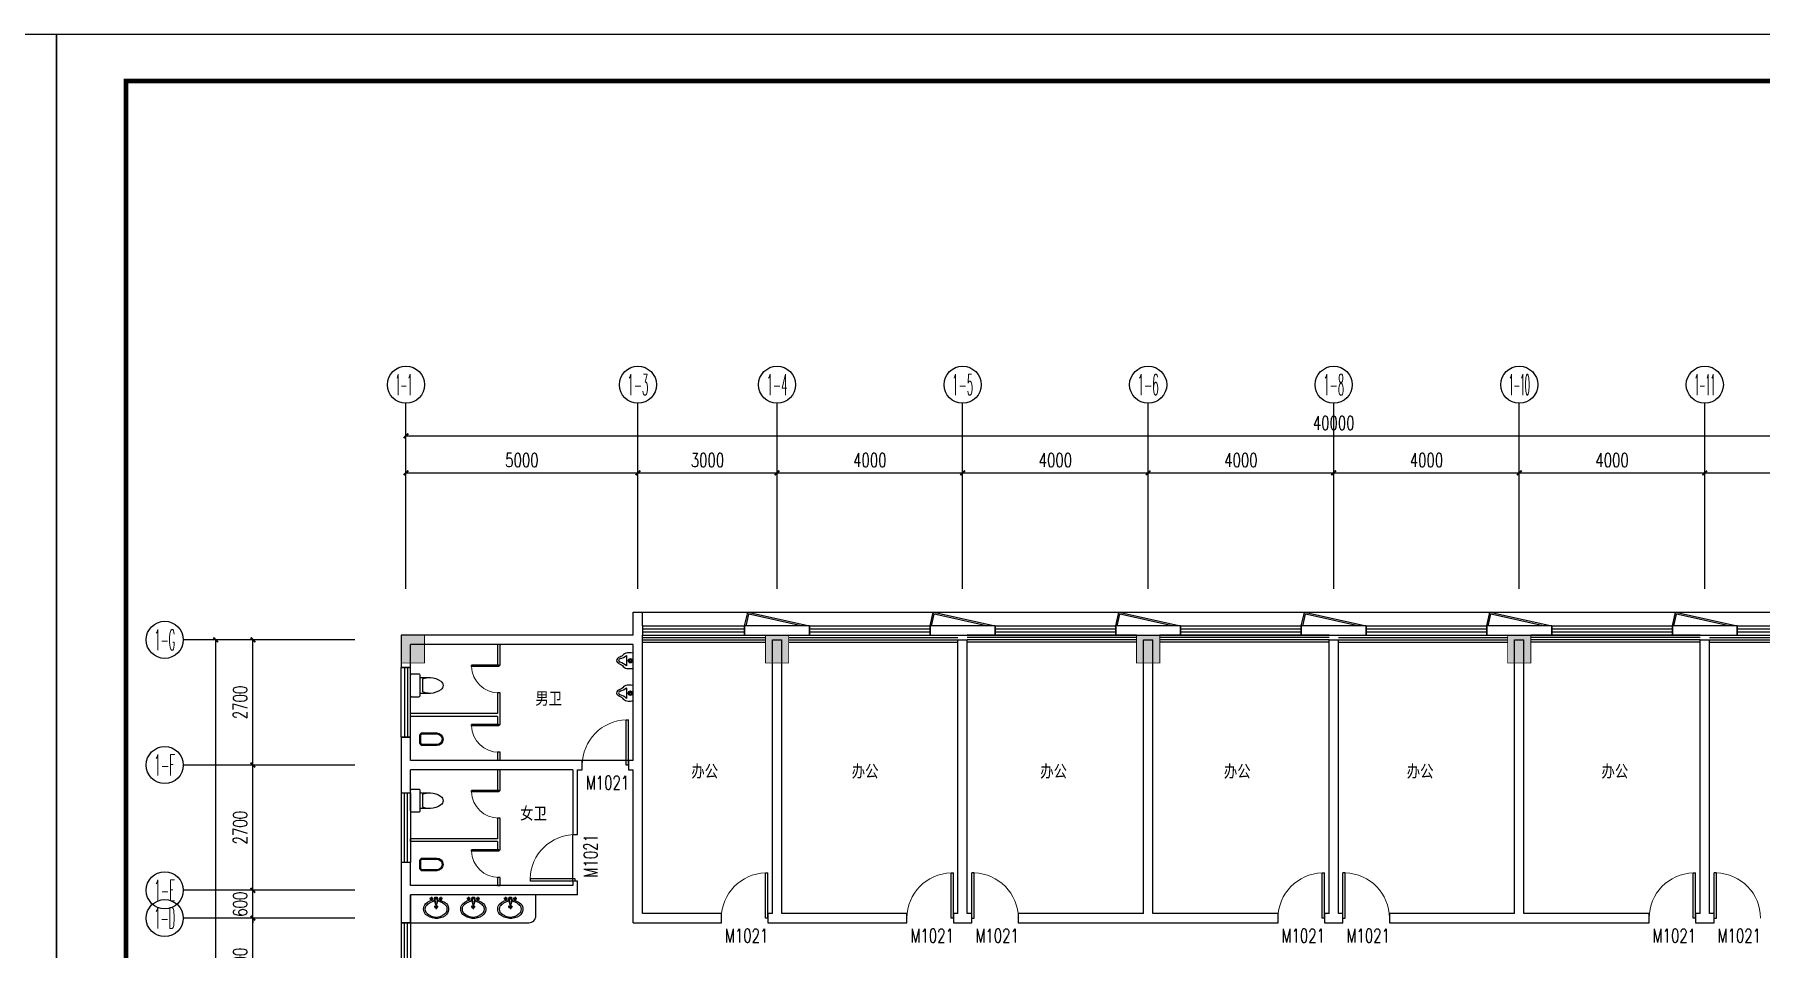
# Model space of a CAD drawing. Extents: x -6243262 to 3079315, y -2914302 to 172723.
# Drawn here: x -5669689 to -5632481, y -723735 to -704029 of the extents above; entities that cross this region are included whole.
import ezdxf
from ezdxf.enums import TextEntityAlignment as Align

# ---------------------------------------------------------------- set-up
doc = ezdxf.new("R2010")
doc.units = 0
doc.header["$LTSCALE"] = 1000
for name, color, linetype in [('0-柱网', 2, 'Continuous'), ('0-铝板', 32, 'Continuous'), ('A-FLOR-OTHER1-ON', 253, 'Continuous'), ('AXIS', 3, 'Continuous'), ('AXIS_TEXT', 7, 'Continuous'), ('PUB_TEXT', 7, 'Continuous'), ('PUB_TITLE', 4, 'Continuous'), ('STAIR', 2, 'Continuous'), ('WALL', 9, 'Continuous'), ('WALL-PARAPET', 6, 'Continuous'), ('WINDOW', 4, 'Continuous'), ('WINDOW_TEXT', 7, 'Continuous'), ('洁具', 253, 'Continuous')]:
    doc.layers.add(name, color=color, linetype=linetype)
doc.styles.add('-宋体', font='', dxfattribs={"width": 0.8})
doc.styles.add('_TCH_AXIS', font='COMPLEX', dxfattribs={"bigfont": 'GBCBIG'})
doc.styles.add('_TCH_DIM_T3', font='SIMPLEX', dxfattribs={"width": 0.705882, "bigfont": 'GBCBIG'})
doc.styles.add('_TCH_WINDOW', font='SIMPLEX', dxfattribs={"height": 3.5, "bigfont": 'GBCBIG'})
doc.styles.add('COMPLEX', font='COMPLEX')
doc.styles.get('-宋体').set_extended_font_data('SimSun')
doc.dimstyles.new('_TCH_ARCH&&100', dxfattribs={"dimtxt": 297.5, "dimasz": 100, "dimexe": 250, "dimexo": 300, "dimgap": 126.25, "dimtad": 1, "dimdec": 0, "dimzin": 0, "dimdsep": 46, "dimtxsty": '_TCH_DIM_T3', "dimblk": 'ARCHTICK', "dimcen": 0.09, "dimclrt": 7, "dimazin": 2, "dimtfac": 1, "dimtdec": 0, "dimtix": 1, "dimtmove": 2, "dimatfit": 3, "dimfxl": 0, "dimtolj": 1, "dimtzin": 0, "dimarcsym": 0})

# ---------------------------------------------------------------- blocks, each defined once
blk = doc.blocks.new('1#柱网')
at = {"layer": '0-柱网'}
for points in [[(494005, 93967), (494005, 93367), (494505, 93367), (494505, 93967)], [(501855, 93967), (501855, 93367), (502355, 93367), (502355, 93967)], [(509855, 93967), (509855, 93367), (510355, 93367), (510355, 93967)], [(517855, 93967), (517855, 93367), (518355, 93367), (518355, 93967)]]:
    blk.add_hatch(color=0, dxfattribs=at).paths.add_polyline_path(points)
at = {"layer": '0-柱网', "color": 0, "const_width": 20}
for points in [[(494005, 93967), (494005, 93367), (494505, 93367), (494505, 93967), (494005, 93967)], [(501855, 93967), (501855, 93367), (502355, 93367), (502355, 93967), (501855, 93967)], [(509855, 93967), (509855, 93367), (510355, 93367), (510355, 93967), (509855, 93967)], [(517855, 93967), (517855, 93367), (518355, 93367), (518355, 93967), (517855, 93967)]]:
    blk.add_lwpolyline(points, dxfattribs=at)
blk = doc.blocks.new('A$C22252488')
at = {"layer": '0-铝板', "color": 0}
blk.add_lwpolyline([(1218, 0), (60, 261), (69, 300), (1400, 0)], dxfattribs=at)
at = {"layer": 'WINDOW', "color": 0}
for points in [[(0, 0), (60, 261)], [(31, 0), (90, 254)]]:
    blk.add_lwpolyline(points, dxfattribs=at)
blk = doc.blocks.new('01')
at = {"layer": 'A-FLOR-OTHER1-ON', "color": 0}
for points in [[(-34500, 150), (-31850, 150)], [(-34500, 0), (-31850, 0)], [(-31350, 150), (-27700, 150)], [(-31350, 0), (-27700, 0)], [(-23850, 150), (-27500, 150)], [(-23850, 0), (-27500, 0)], [(-19700, 150), (-23350, 150)], [(-19700, 0), (-23350, 0)], [(-19500, 150), (-15850, 150)], [(-19500, 0), (-15850, 0)], [(-11700, 150), (-15350, 150)], [(-11700, 0), (-15350, 0)], [(-11500, 150), (-7850, 150)], [(-11500, 0), (-7850, 0)], [(-3700, 150), (-7350, 150)], [(-3700, 0), (-7350, 0)], [(-3500, 150), (0, 150)], [(-3500, 0), (0, 0)]]:
    blk.add_lwpolyline(points, dxfattribs=at)
at = {"layer": 'STAIR', "color": 0}
for points in [[(-34500, 100), (-31850, 100)], [(-34500, 50), (-31850, 50)], [(-31350, 100), (-27700, 100)], [(-31350, 50), (-27700, 50)], [(-23850, 100), (-27500, 100)], [(-23850, 50), (-27500, 50)], [(-19700, 100), (-23350, 100)], [(-19700, 50), (-23350, 50)], [(-19500, 100), (-15850, 100)], [(-19500, 50), (-15850, 50)], [(-11700, 100), (-15350, 100)], [(-11700, 50), (-15350, 50)], [(-11500, 100), (-7850, 100)], [(-11500, 50), (-7850, 50)], [(-3700, 100), (-7350, 100)], [(-3700, 50), (-7350, 50)], [(-3500, 100), (0, 100)], [(-3500, 50), (0, 50)]]:
    blk.add_lwpolyline(points, dxfattribs=at)
blk = doc.blocks.new('$DorLib2D$00000001')
at = {"color": 0}
for p, q in [((0.45, 0.975), (0.5, 0.975)), ((0.45, 0), (0.45, 0.975)), ((0.5, 0), (0.5, 0.975)), ((0.5, 0), (0.45, 0))]:
    blk.add_line(p, q, dxfattribs=at)
at = {"color": 0, "lineweight": 13}
blk.add_arc((0.475, 0), 0.975, 91.4693, 180, dxfattribs=at)
blk = doc.blocks.new('$WINLIB2D$00000001')
at = {"color": 0}
for points in [[(-0.5, 0.5), (-0.5, -0.5)], [(-0.5, 0.5), (0.5, 0.5)], [(0.5, -0.5), (0.5, 0.5)], [(0.5, 0.167), (-0.5, 0.167)], [(0.5, -0.167), (-0.5, -0.167)], [(-0.5, -0.5), (0.5, -0.5)]]:
    blk.add_lwpolyline(points, dxfattribs=at)
blk = doc.blocks.new('$plan$00003671')
at = {"layer": '洁具', "color": 0}
for p, q in [((-101, 10), (-101, -63)), ((-25, 0), (-32, -39)), ((-25, 0), (25, 0)), ((-25, 0), (-17, -148)), ((25, 0), (17, -148)), ((25, 0), (32, -39)), ((101, 10), (101, -63)), ((-64, -27), (-138, -27)), ((45, -209), (-45, -209)), ((-32, -39), (-17, -148)), ((-24, -20), (24, -20)), ((-17, -138), (17, -138)), ((-17, -148), (17, -148)), ((0, -164), (0, -254)), ((32, -39), (17, -148)), ((138, -27), (64, -27))]:
    blk.add_line(p, q, dxfattribs=at)
blk.add_lwpolyline([(25, 0), (32, -39), (30, -54, -0.144626), (222, -135, -0.454002), (196, -399, -0.337627), (-227, -368, -0.376635), (-227, -140, -0.17218), (-30, -54), (-32, -39), (-25, 0)], format="xyb", close=True, dxfattribs=at)
for centre, radius in [((-101, -27), 25.2), ((-101, -27), 15.1), ((0, -209), 30.2), ((0, -209), 20.2), ((101, -27), 25.2), ((101, -27), 15.1)]:
    blk.add_circle(centre, radius, dxfattribs=at)
for centre, radius, start, end in [((-102, -254), 138, 152.5904, 207.4096), ((-19, -374), 275, 118.8696, 138.2267), ((-19, -135), 275, 221.7733, 241.1304), ((-16, -304), 218, 108.3074, 128.6169), ((0, -351), 268, 95.4714, 108.3074), ((-1, -27), 7.25, 80.5252, 279.4748), ((1, -27), 7.25, 260.5252, 99.4748), ((0, -351), 268, 71.6926, 84.5286), ((16, -304), 218, 51.3831, 71.6926), ((19, -374), 275, 41.7733, 61.1304), ((19, -135), 275, 298.8696, 318.2267), ((102, -254), 138, 332.5904, 27.4096), ((-16, -205), 218, 231.3831, 251.6926), ((0, -158), 268, 251.6926, 288.3074), ((16, -205), 218, 288.3074, 308.6169)]:
    blk.add_arc(centre, radius, start, end, dxfattribs=at)
blk = doc.blocks.new('$plan$00002813')
at = {"layer": '洁具', "color": 0}
blk.add_line((-112, -146), (114, -146), dxfattribs=at)
blk.add_lwpolyline([(-185, 0), (-185, -10), (-164, -10, 0.125587), (-163, -162, 0.087699), (-135, -207, -0.142493), (-79, -292, 0.309604), (0, -360, 0.229829), (59, -308, -0.1358), (128, -215, 0.187963), (170, -108, 0.056569), (165, -10), (185, -10), (185, 0)], format="xyb", close=True, dxfattribs=at)
for radius in [47.3, 34.6, 22.1]:
    blk.add_circle((0, -62), radius, dxfattribs=at)
for centre, radius, start, end in [((-382, -363), 346, 14.0616, 38.7001), ((-6, -276), 40.9, 183.6565, 351.9398), ((335, -366), 312, 135.2868, 164.3913)]:
    blk.add_arc(centre, radius, start, end, dxfattribs=at)
blk = doc.blocks.new('$plan$00002866')
at = {"layer": '洁具', "color": 0}
for points in [[(-366, 138), (-59, 138, -0.388189), (0, 88), (0, -88, -0.388189), (-59, -138), (-366, -138, -0.97895)], [(-58, -116), (-376, -116, -0.936623), (-366, 117), (-58, 117, -0.381636), (-21, 86), (-21, -86, -0.399536)]]:
    blk.add_lwpolyline(points, format="xyb", close=True, dxfattribs=at)
blk.add_lwpolyline([(-306, 117, 0, 0, 0.440649), (-316, 108, 0, 0, 0), (-316, -106, 0, 0, 0.411645), (-307, -115, 1.5, 1.5, 0)], format="xyseb", dxfattribs=at)
blk = doc.blocks.new('_ArchTick')
at = {"color": 0, "linetype": 'ByBlock', "const_width": 0.4}
blk.add_lwpolyline([(-0.5, -0.5), (0.5, 0.5)], dxfattribs=at)
blk = doc.blocks.new('*D165')
at = {"layer": 'AXIS', "color": 0, "lineweight": -2, "transparency": 16777216}
for p, q in [((1475895, -770052), (1475895, -766802)), ((1515895, -770052), (1515895, -766802)), ((1475895, -767052), (1515895, -767052))]:
    blk.add_line(p, q, dxfattribs=at)
at = {"layer": 'Defpoints', "color": 0, "transparency": 16777216}
for p in [(1515895, -767052), (1475895, -770352), (1515895, -770352)]:
    blk.add_point(p, dxfattribs=at)
at = {"layer": 'AXIS', "color": 0, "lineweight": -2, "transparency": 16777216, "xscale": 100, "yscale": 100, "zscale": 100, "rotation": 180}
blk.add_blockref('_ArchTick', (1475895, -767052), dxfattribs=at)
at = {"layer": 'AXIS', "color": 0, "lineweight": -2, "transparency": 16777216, "xscale": 100, "yscale": 100, "zscale": 100}
blk.add_blockref('_ArchTick', (1515895, -767052), dxfattribs=at)
at = {"layer": 'AXIS', "color": 7, "transparency": 16777216, "insert": (1495895, -766777), "char_height": 297.5, "attachment_point": 5, "style": '_TCH_DIM_T3'}
blk.add_mtext('\\A1;40000', dxfattribs=at)
blk = doc.blocks.new('*D168')
at = {"layer": 'AXIS', "color": 0, "lineweight": -2, "transparency": 16777216}
for p, q in [((1503895, -770052), (1503895, -767602)), ((1503895, -767852), (1507895, -767852)), ((1507895, -770052), (1507895, -767602))]:
    blk.add_line(p, q, dxfattribs=at)
at = {"layer": 'Defpoints', "color": 0, "transparency": 16777216}
for p in [(1507895, -767852), (1503895, -770352), (1507895, -770352)]:
    blk.add_point(p, dxfattribs=at)
at = {"layer": 'AXIS', "color": 0, "lineweight": -2, "transparency": 16777216, "xscale": 100, "yscale": 100, "zscale": 100, "rotation": 180}
blk.add_blockref('_ArchTick', (1503895, -767852), dxfattribs=at)
at = {"layer": 'AXIS', "color": 0, "lineweight": -2, "transparency": 16777216, "xscale": 100, "yscale": 100, "zscale": 100}
blk.add_blockref('_ArchTick', (1507895, -767852), dxfattribs=at)
at = {"layer": 'AXIS', "color": 7, "transparency": 16777216, "insert": (1505895, -767577), "char_height": 297.5, "attachment_point": 5, "style": '_TCH_DIM_T3'}
blk.add_mtext('\\A1;4000', dxfattribs=at)
blk = doc.blocks.new('*D169')
at = {"layer": 'AXIS', "color": 0, "lineweight": -2, "transparency": 16777216}
for p, q in [((1499895, -770052), (1499895, -767602)), ((1499895, -767852), (1503895, -767852)), ((1503895, -770052), (1503895, -767602))]:
    blk.add_line(p, q, dxfattribs=at)
at = {"layer": 'Defpoints', "color": 0, "transparency": 16777216}
for p in [(1503895, -767852), (1499895, -770352), (1503895, -770352)]:
    blk.add_point(p, dxfattribs=at)
at = {"layer": 'AXIS', "color": 0, "lineweight": -2, "transparency": 16777216, "xscale": 100, "yscale": 100, "zscale": 100, "rotation": 180}
blk.add_blockref('_ArchTick', (1499895, -767852), dxfattribs=at)
at = {"layer": 'AXIS', "color": 0, "lineweight": -2, "transparency": 16777216, "xscale": 100, "yscale": 100, "zscale": 100}
blk.add_blockref('_ArchTick', (1503895, -767852), dxfattribs=at)
at = {"layer": 'AXIS', "color": 7, "transparency": 16777216, "insert": (1501895, -767577), "char_height": 297.5, "attachment_point": 5, "style": '_TCH_DIM_T3'}
blk.add_mtext('\\A1;4000', dxfattribs=at)
blk = doc.blocks.new('*D170')
at = {"layer": 'AXIS', "color": 0, "lineweight": -2, "transparency": 16777216}
for p, q in [((1495895, -770052), (1495895, -767602)), ((1495895, -767852), (1499895, -767852)), ((1499895, -770052), (1499895, -767602))]:
    blk.add_line(p, q, dxfattribs=at)
at = {"layer": 'Defpoints', "color": 0, "transparency": 16777216}
for p in [(1499895, -767852), (1495895, -770352), (1499895, -770352)]:
    blk.add_point(p, dxfattribs=at)
at = {"layer": 'AXIS', "color": 0, "lineweight": -2, "transparency": 16777216, "xscale": 100, "yscale": 100, "zscale": 100, "rotation": 180}
blk.add_blockref('_ArchTick', (1495895, -767852), dxfattribs=at)
at = {"layer": 'AXIS', "color": 0, "lineweight": -2, "transparency": 16777216, "xscale": 100, "yscale": 100, "zscale": 100}
blk.add_blockref('_ArchTick', (1499895, -767852), dxfattribs=at)
at = {"layer": 'AXIS', "color": 7, "transparency": 16777216, "insert": (1497895, -767577), "char_height": 297.5, "attachment_point": 5, "style": '_TCH_DIM_T3'}
blk.add_mtext('\\A1;4000', dxfattribs=at)
blk = doc.blocks.new('*D171')
at = {"layer": 'AXIS', "color": 0, "lineweight": -2, "transparency": 16777216}
for p, q in [((1491895, -770052), (1491895, -767602)), ((1491895, -767852), (1495895, -767852)), ((1495895, -770052), (1495895, -767602))]:
    blk.add_line(p, q, dxfattribs=at)
at = {"layer": 'Defpoints', "color": 0, "transparency": 16777216}
for p in [(1495895, -767852), (1491895, -770352), (1495895, -770352)]:
    blk.add_point(p, dxfattribs=at)
at = {"layer": 'AXIS', "color": 0, "lineweight": -2, "transparency": 16777216, "xscale": 100, "yscale": 100, "zscale": 100, "rotation": 180}
blk.add_blockref('_ArchTick', (1491895, -767852), dxfattribs=at)
at = {"layer": 'AXIS', "color": 0, "lineweight": -2, "transparency": 16777216, "xscale": 100, "yscale": 100, "zscale": 100}
blk.add_blockref('_ArchTick', (1495895, -767852), dxfattribs=at)
at = {"layer": 'AXIS', "color": 7, "transparency": 16777216, "insert": (1493895, -767577), "char_height": 297.5, "attachment_point": 5, "style": '_TCH_DIM_T3'}
blk.add_mtext('\\A1;4000', dxfattribs=at)
blk = doc.blocks.new('*D172')
at = {"layer": 'AXIS', "color": 0, "lineweight": -2, "transparency": 16777216}
for p, q in [((1487895, -770052), (1487895, -767602)), ((1487895, -767852), (1491895, -767852)), ((1491895, -770052), (1491895, -767602))]:
    blk.add_line(p, q, dxfattribs=at)
at = {"layer": 'Defpoints', "color": 0, "transparency": 16777216}
for p in [(1491895, -767852), (1487895, -770352), (1491895, -770352)]:
    blk.add_point(p, dxfattribs=at)
at = {"layer": 'AXIS', "color": 0, "lineweight": -2, "transparency": 16777216, "xscale": 100, "yscale": 100, "zscale": 100, "rotation": 180}
blk.add_blockref('_ArchTick', (1487895, -767852), dxfattribs=at)
at = {"layer": 'AXIS', "color": 0, "lineweight": -2, "transparency": 16777216, "xscale": 100, "yscale": 100, "zscale": 100}
blk.add_blockref('_ArchTick', (1491895, -767852), dxfattribs=at)
at = {"layer": 'AXIS', "color": 7, "transparency": 16777216, "insert": (1489895, -767577), "char_height": 297.5, "attachment_point": 5, "style": '_TCH_DIM_T3'}
blk.add_mtext('\\A1;4000', dxfattribs=at)
blk = doc.blocks.new('*D173')
at = {"layer": 'AXIS', "color": 0, "lineweight": -2, "transparency": 16777216}
for p, q in [((1483895, -770052), (1483895, -767602)), ((1483895, -767852), (1487895, -767852)), ((1487895, -770052), (1487895, -767602))]:
    blk.add_line(p, q, dxfattribs=at)
at = {"layer": 'Defpoints', "color": 0, "transparency": 16777216}
for p in [(1487895, -767852), (1483895, -770352), (1487895, -770352)]:
    blk.add_point(p, dxfattribs=at)
at = {"layer": 'AXIS', "color": 0, "lineweight": -2, "transparency": 16777216, "xscale": 100, "yscale": 100, "zscale": 100, "rotation": 180}
blk.add_blockref('_ArchTick', (1483895, -767852), dxfattribs=at)
at = {"layer": 'AXIS', "color": 0, "lineweight": -2, "transparency": 16777216, "xscale": 100, "yscale": 100, "zscale": 100}
blk.add_blockref('_ArchTick', (1487895, -767852), dxfattribs=at)
at = {"layer": 'AXIS', "color": 7, "transparency": 16777216, "insert": (1485895, -767577), "char_height": 297.5, "attachment_point": 5, "style": '_TCH_DIM_T3'}
blk.add_mtext('\\A1;4000', dxfattribs=at)
blk = doc.blocks.new('*D174')
at = {"layer": 'AXIS', "color": 0, "lineweight": -2, "transparency": 16777216}
for p, q in [((1480895, -770052), (1480895, -767602)), ((1480895, -767852), (1483895, -767852)), ((1483895, -770052), (1483895, -767602))]:
    blk.add_line(p, q, dxfattribs=at)
at = {"layer": 'Defpoints', "color": 0, "transparency": 16777216}
for p in [(1483895, -767852), (1480895, -770352), (1483895, -770352)]:
    blk.add_point(p, dxfattribs=at)
at = {"layer": 'AXIS', "color": 0, "lineweight": -2, "transparency": 16777216, "xscale": 100, "yscale": 100, "zscale": 100, "rotation": 180}
blk.add_blockref('_ArchTick', (1480895, -767852), dxfattribs=at)
at = {"layer": 'AXIS', "color": 0, "lineweight": -2, "transparency": 16777216, "xscale": 100, "yscale": 100, "zscale": 100}
blk.add_blockref('_ArchTick', (1483895, -767852), dxfattribs=at)
at = {"layer": 'AXIS', "color": 7, "transparency": 16777216, "insert": (1482395, -767577), "char_height": 297.5, "attachment_point": 5, "style": '_TCH_DIM_T3'}
blk.add_mtext('\\A1;3000', dxfattribs=at)
blk = doc.blocks.new('*D175')
at = {"layer": 'AXIS', "color": 0, "lineweight": -2, "transparency": 16777216}
for p, q in [((1475895, -770052), (1475895, -767602)), ((1475895, -767852), (1480895, -767852)), ((1480895, -770052), (1480895, -767602))]:
    blk.add_line(p, q, dxfattribs=at)
at = {"layer": 'Defpoints', "color": 0, "transparency": 16777216}
for p in [(1480895, -767852), (1475895, -770352), (1480895, -770352)]:
    blk.add_point(p, dxfattribs=at)
at = {"layer": 'AXIS', "color": 0, "lineweight": -2, "transparency": 16777216, "xscale": 100, "yscale": 100, "zscale": 100, "rotation": 180}
blk.add_blockref('_ArchTick', (1475895, -767852), dxfattribs=at)
at = {"layer": 'AXIS', "color": 0, "lineweight": -2, "transparency": 16777216, "xscale": 100, "yscale": 100, "zscale": 100}
blk.add_blockref('_ArchTick', (1480895, -767852), dxfattribs=at)
at = {"layer": 'AXIS', "color": 7, "transparency": 16777216, "insert": (1478395, -767577), "char_height": 297.5, "attachment_point": 5, "style": '_TCH_DIM_T3'}
blk.add_mtext('\\A1;5000', dxfattribs=at)
blk = doc.blocks.new('_AXISO')
at = {"color": 0}
blk.add_circle((0, 0), 0.5, dxfattribs=at)
at = {"layer": 'AXIS_TEXT', "color": 0, "style": 'COMPLEX', "width": 1.041667}
blk.add_attdef('A', text='', height=0.56, dxfattribs=at).set_placement((-0.25, -0.28), (0.25, -0.28), align=Align.FIT)
blk = doc.blocks.new('*D181')
at = {"layer": 'AXIS', "color": 0, "lineweight": -2, "transparency": 16777216}
for p, q in [((1474495, -771452), (1471545, -771452)), ((1471795, -786952), (1471795, -771452)), ((1474495, -786952), (1471545, -786952))]:
    blk.add_line(p, q, dxfattribs=at)
at = {"layer": 'Defpoints', "color": 0, "transparency": 16777216}
for p in [(1471795, -771452), (1474795, -771452), (1474795, -786952)]:
    blk.add_point(p, dxfattribs=at)
at = {"layer": 'AXIS', "color": 0, "lineweight": -2, "transparency": 16777216, "xscale": 100, "yscale": 100, "zscale": 100}
for p, rotation in [((1471795, -771452), 90), ((1471795, -786952), 270)]:
    blk.add_blockref('_ArchTick', p, dxfattribs=dict(at, rotation=rotation))
at = {"layer": 'AXIS', "color": 7, "transparency": 16777216, "insert": (1471520, -779202), "char_height": 297.5, "attachment_point": 5, "rotation": 90, "style": '_TCH_DIM_T3'}
blk.add_mtext('\\A1;15500', dxfattribs=at)
blk = doc.blocks.new('*D184')
at = {"layer": 'AXIS', "color": 0, "lineweight": -2, "transparency": 16777216}
for p, q in [((1474495, -777452), (1472345, -777452)), ((1472595, -779452), (1472595, -777452)), ((1474495, -779452), (1472345, -779452))]:
    blk.add_line(p, q, dxfattribs=at)
at = {"layer": 'Defpoints', "color": 0, "transparency": 16777216}
for p in [(1472595, -777452), (1474795, -777452), (1474795, -779452)]:
    blk.add_point(p, dxfattribs=at)
at = {"layer": 'AXIS', "color": 0, "lineweight": -2, "transparency": 16777216, "xscale": 100, "yscale": 100, "zscale": 100}
for p, rotation in [((1472595, -777452), 90), ((1472595, -779452), 270)]:
    blk.add_blockref('_ArchTick', p, dxfattribs=dict(at, rotation=rotation))
at = {"layer": 'AXIS', "color": 7, "transparency": 16777216, "insert": (1472320, -778452), "char_height": 297.5, "attachment_point": 5, "rotation": 90, "style": '_TCH_DIM_T3'}
blk.add_mtext('\\A1;2000', dxfattribs=at)
blk = doc.blocks.new('*D185')
at = {"layer": 'AXIS', "color": 0, "lineweight": -2, "transparency": 16777216}
for p, q in [((1474495, -776852), (1472345, -776852)), ((1472595, -776852), (1472595, -776752)), ((1472595, -777452), (1472595, -776852)), ((1474495, -777452), (1472345, -777452)), ((1472595, -777452), (1472595, -777552))]:
    blk.add_line(p, q, dxfattribs=at)
at = {"layer": 'Defpoints', "color": 0, "transparency": 16777216}
for p in [(1472595, -776852), (1474795, -776852), (1474795, -777452)]:
    blk.add_point(p, dxfattribs=at)
at = {"layer": 'AXIS', "color": 0, "lineweight": -2, "transparency": 16777216, "xscale": 100, "yscale": 100, "zscale": 100}
for p, rotation in [((1472595, -776852), 270), ((1472595, -777452), 90)]:
    blk.add_blockref('_ArchTick', p, dxfattribs=dict(at, rotation=rotation))
at = {"layer": 'AXIS', "color": 7, "transparency": 16777216, "insert": (1472320, -777152), "char_height": 297.5, "attachment_point": 5, "rotation": 90, "style": '_TCH_DIM_T3'}
blk.add_mtext('\\A1;600', dxfattribs=at)
blk = doc.blocks.new('*D186')
at = {"layer": 'AXIS', "color": 0, "lineweight": -2, "transparency": 16777216}
for p, q in [((1474495, -774152), (1472345, -774152)), ((1472595, -776852), (1472595, -774152)), ((1474495, -776852), (1472345, -776852))]:
    blk.add_line(p, q, dxfattribs=at)
at = {"layer": 'Defpoints', "color": 0, "transparency": 16777216}
for p in [(1472595, -774152), (1474795, -774152), (1474795, -776852)]:
    blk.add_point(p, dxfattribs=at)
at = {"layer": 'AXIS', "color": 0, "lineweight": -2, "transparency": 16777216, "xscale": 100, "yscale": 100, "zscale": 100}
for p, rotation in [((1472595, -774152), 90), ((1472595, -776852), 270)]:
    blk.add_blockref('_ArchTick', p, dxfattribs=dict(at, rotation=rotation))
at = {"layer": 'AXIS', "color": 7, "transparency": 16777216, "insert": (1472320, -775502), "char_height": 297.5, "attachment_point": 5, "rotation": 90, "style": '_TCH_DIM_T3'}
blk.add_mtext('\\A1;2700', dxfattribs=at)
blk = doc.blocks.new('*D187')
at = {"layer": 'AXIS', "color": 0, "lineweight": -2, "transparency": 16777216}
for p, q in [((1474495, -771452), (1472345, -771452)), ((1472595, -774152), (1472595, -771452)), ((1474495, -774152), (1472345, -774152))]:
    blk.add_line(p, q, dxfattribs=at)
at = {"layer": 'Defpoints', "color": 0, "transparency": 16777216}
for p in [(1472595, -771452), (1474795, -771452), (1474795, -774152)]:
    blk.add_point(p, dxfattribs=at)
at = {"layer": 'AXIS', "color": 0, "lineweight": -2, "transparency": 16777216, "xscale": 100, "yscale": 100, "zscale": 100}
for p, rotation in [((1472595, -771452), 90), ((1472595, -774152), 270)]:
    blk.add_blockref('_ArchTick', p, dxfattribs=dict(at, rotation=rotation))
at = {"layer": 'AXIS', "color": 7, "transparency": 16777216, "insert": (1472320, -772802), "char_height": 297.5, "attachment_point": 5, "rotation": 90, "style": '_TCH_DIM_T3'}
blk.add_mtext('\\A1;2700', dxfattribs=at)
blk = doc.blocks.new('$plan$00002826')
at = {"layer": '洁具', "color": 0}
for p, q in [((-260, -140), (-260, 140)), ((-200, 170), (-200, -170))]:
    blk.add_line(p, q, dxfattribs=at)
blk.add_lwpolyline([(-650, 92, 0.537872), (-650, -92, 0.149947), (-430, -170), (-200, -170), (-200, -220, 0.414214), (-170, -250), (-30, -250, 0.414214), (0, -220), (0, 220, 0.414214), (-30, 250), (-170, 250, 0.414214), (-200, 220), (-200, 170), (-430, 170, 0.149947)], format="xyb", close=True, dxfattribs=at)
for centre, start, end in [((-413, -227), 67.4505, 91.4725), ((-413, 227), 268.6339, 292.5495)]:
    blk.add_arc(centre, 398, start, end, dxfattribs=at)
blk = doc.blocks.new('44')
at = {"color": 8}
blk.add_lwpolyline([(1475995.1, -776952.2), (1475995.1, -777552.2), (1478545.1, -777552.2, 0.4142136), (1478695.1, -777402.2), (1478695.1, -776952.2)], format="xyb", dxfattribs=at)
at = {"layer": '0-铝板', "color": 8}
blk.add_lwpolyline([(1480995.1, -770852.2), (1516495.1, -770852.2), (1516495.1, -779352.2)], dxfattribs=at)
at = {"layer": 'AXIS', "color": 8}
for p, q in [((1475895.1, -770352.2), (1475895.1, -766352.2)), ((1480895.1, -770352.2), (1480895.1, -766352.2)), ((1483895.1, -770352.2), (1483895.1, -766352.2)), ((1487895.1, -770352.2), (1487895.1, -766352.2)), ((1491895.1, -770352.2), (1491895.1, -766352.2)), ((1495895.1, -770352.2), (1495895.1, -766352.2)), ((1499895.1, -770352.2), (1499895.1, -766352.2)), ((1503895.1, -770352.2), (1503895.1, -766352.2)), ((1474795.1, -771452.2), (1471095.1, -771452.2)), ((1474795.1, -774152.2), (1471095.1, -774152.2)), ((1474795.1, -776852.2), (1471095.1, -776852.2)), ((1474795.1, -777452.2), (1471095.1, -777452.2))]:
    blk.add_line(p, q, dxfattribs=at)
at = {"layer": 'WALL', "color": 8}
for p, q in [((1480795.1, -771252.2), (1480795.1, -770852.2)), ((1480795.1, -770852.2), (1480995.1, -770852.2)), ((1480995.1, -771152.2), (1480995.1, -770852.2)), ((1480795.1, -771352.2), (1480795.1, -771252.2)), ((1480995.1, -771152.2), (1480995.1, -771352.2)), ((1484595.1, -771152.2), (1483195.1, -771152.2)), ((1483195.1, -771152.2), (1483195.1, -771352.2)), ((1484595.1, -771352.2), (1484595.1, -771152.2)), ((1488595.1, -771152.2), (1487195.1, -771152.2)), ((1487195.1, -771152.2), (1487195.1, -771352.2)), ((1488595.1, -771352.2), (1488595.1, -771152.2)), ((1492595.1, -771152.2), (1491195.1, -771152.2)), ((1491195.1, -771152.2), (1491195.1, -771352.2)), ((1492595.1, -771352.2), (1492595.1, -771152.2)), ((1496595.1, -771152.2), (1495195.1, -771152.2)), ((1495195.1, -771152.2), (1495195.1, -771352.2)), ((1496595.1, -771352.2), (1496595.1, -771152.2)), ((1500595.1, -771152.2), (1499195.1, -771152.2)), ((1499195.1, -771152.2), (1499195.1, -771352.2)), ((1500595.1, -771352.2), (1500595.1, -771152.2)), ((1504595.1, -771152.2), (1503195.1, -771152.2)), ((1503195.1, -771152.2), (1503195.1, -771352.2)), ((1504595.1, -771352.2), (1504595.1, -771152.2)), ((1475795.1, -771352.2), (1475795.1, -772052.2)), ((1480795.1, -771352.2), (1475795.1, -771352.2)), ((1475995.1, -772052.2), (1475995.1, -771552.2)), ((1480795.1, -771552.2), (1475995.1, -771552.2)), ((1480795.1, -774052.2), (1480795.1, -771552.2)), ((1480995.1, -771452.2), (1480995.1, -771352.2)), ((1480995.1, -774152.2), (1480995.1, -771452.2)), ((1483195.1, -771352.2), (1484595.1, -771352.2)), ((1483795.1, -777352.2), (1483795.1, -771452.2)), ((1483795.1, -771452.2), (1483995.1, -771452.2)), ((1483995.1, -777352.2), (1483995.1, -771452.2)), ((1487195.1, -771352.2), (1488595.1, -771352.2)), ((1487795.1, -777352.2), (1487795.1, -771452.2)), ((1487795.1, -771452.2), (1487995.1, -771452.2)), ((1487995.1, -777352.2), (1487995.1, -771452.2)), ((1491195.1, -771352.2), (1492595.1, -771352.2)), ((1491795.1, -777352.2), (1491795.1, -771452.2)), ((1491795.1, -771452.2), (1491995.1, -771452.2)), ((1491995.1, -777352.2), (1491995.1, -771452.2)), ((1495195.1, -771352.2), (1496595.1, -771352.2)), ((1495795.1, -777352.2), (1495795.1, -771452.2)), ((1495795.1, -771452.2), (1495995.1, -771452.2)), ((1495995.1, -777352.2), (1495995.1, -771452.2)), ((1499195.1, -771352.2), (1500595.1, -771352.2)), ((1499795.1, -777352.2), (1499795.1, -771452.2)), ((1499795.1, -771452.2), (1499995.1, -771452.2)), ((1499995.1, -777352.2), (1499995.1, -771452.2)), ((1503195.1, -771352.2), (1504595.1, -771352.2)), ((1503795.1, -777352.2), (1503795.1, -771452.2)), ((1503795.1, -771452.2), (1503995.1, -771452.2)), ((1503995.1, -777352.2), (1503995.1, -771452.2)), ((1475795.1, -772052.2), (1475995.1, -772052.2)), ((1475995.1, -773552.2), (1475795.1, -773552.2)), ((1475795.1, -773552.2), (1475795.1, -774152.2)), ((1475995.1, -774052.2), (1475995.1, -773552.2)), ((1475795.1, -774152.2), (1475795.1, -774752.2)), ((1477895.1, -774052.2), (1475995.1, -774052.2)), ((1477895.1, -774252.2), (1475995.1, -774252.2)), ((1475995.1, -774752.2), (1475995.1, -774252.2)), ((1479495.1, -774052.2), (1477895.1, -774052.2)), ((1479495.1, -774252.2), (1477895.1, -774252.2)), ((1479695.1, -774052.2), (1479495.1, -774052.2)), ((1479495.1, -774252.2), (1479495.1, -775652.2)), ((1479595.1, -775652.2), (1479595.1, -774252.2)), ((1479595.1, -774252.2), (1479695.1, -774252.2)), ((1479695.1, -774252.2), (1479695.1, -774052.2)), ((1480795.1, -774052.2), (1480695.1, -774052.2)), ((1480695.1, -774052.2), (1480695.1, -774252.2)), ((1480695.1, -774252.2), (1480795.1, -774252.2)), ((1480795.1, -777552.2), (1480795.1, -774252.2)), ((1480995.1, -777352.2), (1480995.1, -774152.2)), ((1475795.1, -774752.2), (1475995.1, -774752.2)), ((1479495.1, -775652.2), (1479595.1, -775652.2)), ((1475995.1, -776252.2), (1475795.1, -776252.2)), ((1475795.1, -776252.2), (1475795.1, -776852.2)), ((1475995.1, -776752.2), (1475995.1, -776252.2)), ((1475795.1, -776852.2), (1475795.1, -777552.2)), ((1479495.1, -776752.2), (1475995.1, -776752.2)), ((1479595.1, -776652.2), (1479495.1, -776652.2)), ((1479495.1, -776652.2), (1479495.1, -776752.2)), ((1479595.1, -776952.2), (1479595.1, -776652.2)), ((1475995.1, -777552.2), (1475995.1, -776952.2)), ((1479595.1, -776952.2), (1475995.1, -776952.2)), ((1475795.1, -777552.2), (1475995.1, -777552.2)), ((1480795.1, -777552.2), (1482695.1, -777552.2)), ((1482695.1, -777352.2), (1480995.1, -777352.2)), ((1482695.1, -777552.2), (1482695.1, -777352.2)), ((1483795.1, -777352.2), (1483695.1, -777352.2)), ((1483695.1, -777352.2), (1483695.1, -777552.2)), ((1483695.1, -777552.2), (1483895.1, -777552.2)), ((1483895.1, -777552.2), (1486695.1, -777552.2)), ((1486695.1, -777352.2), (1483995.1, -777352.2)), ((1486695.1, -777552.2), (1486695.1, -777352.2)), ((1487795.1, -777352.2), (1487695.1, -777352.2)), ((1487695.1, -777352.2), (1487695.1, -777552.2)), ((1487695.1, -777552.2), (1487895.1, -777552.2)), ((1487895.1, -777552.2), (1488095.1, -777552.2)), ((1488095.1, -777352.2), (1487995.1, -777352.2)), ((1488095.1, -777552.2), (1488095.1, -777352.2)), ((1491795.1, -777352.2), (1489095.1, -777352.2)), ((1489095.1, -777352.2), (1489095.1, -777552.2)), ((1489095.1, -777552.2), (1491895.1, -777552.2)), ((1491895.1, -777552.2), (1494695.1, -777552.2)), ((1494695.1, -777352.2), (1491995.1, -777352.2)), ((1494695.1, -777552.2), (1494695.1, -777352.2)), ((1495795.1, -777352.2), (1495695.1, -777352.2)), ((1495695.1, -777352.2), (1495695.1, -777552.2)), ((1495695.1, -777552.2), (1495895.1, -777552.2)), ((1495895.1, -777552.2), (1496095.1, -777552.2)), ((1496095.1, -777352.2), (1495995.1, -777352.2)), ((1496095.1, -777552.2), (1496095.1, -777352.2)), ((1499795.1, -777352.2), (1497095.1, -777352.2)), ((1497095.1, -777352.2), (1497095.1, -777552.2)), ((1497095.1, -777552.2), (1499895.1, -777552.2)), ((1499895.1, -777552.2), (1502695.1, -777552.2)), ((1502695.1, -777352.2), (1499995.1, -777352.2)), ((1502695.1, -777552.2), (1502695.1, -777352.2)), ((1503795.1, -777352.2), (1503695.1, -777352.2)), ((1503695.1, -777352.2), (1503695.1, -777552.2)), ((1503695.1, -777552.2), (1503895.1, -777552.2)), ((1503895.1, -777552.2), (1504095.1, -777552.2)), ((1504095.1, -777352.2), (1503995.1, -777352.2)), ((1504095.1, -777552.2), (1504095.1, -777352.2))]:
    blk.add_line(p, q, dxfattribs=at)
at = {"layer": 'WALL-PARAPET', "color": 8}
for p, q in [((1477865.1, -771552.2), (1477865.1, -771997.2)), ((1477925.1, -771552.2), (1477865.1, -771552.2)), ((1477925.1, -771997.2), (1477925.1, -771552.2)), ((1477865.1, -771997.2), (1477925.1, -771997.2)), ((1477925.1, -772597.2), (1477865.1, -772597.2)), ((1477865.1, -772597.2), (1477865.1, -773042.2)), ((1477925.1, -773072.2), (1477925.1, -772597.2)), ((1477865.1, -773042.2), (1475995.1, -773042.2)), ((1475995.1, -773102.2), (1475995.1, -773042.2)), ((1477865.1, -773102.2), (1475995.1, -773102.2)), ((1477865.1, -773102.2), (1477865.1, -773277.2)), ((1477925.1, -773277.2), (1477925.1, -773072.2)), ((1477865.1, -773277.2), (1477925.1, -773277.2)), ((1477925.1, -773877.2), (1477865.1, -773877.2)), ((1477865.1, -773877.2), (1477865.1, -774052.2)), ((1477925.1, -774052.2), (1477925.1, -773877.2)), ((1477865.1, -774252.2), (1477865.1, -774697.2)), ((1477925.1, -774252.2), (1477865.1, -774252.2)), ((1477925.1, -774697.2), (1477925.1, -774252.2)), ((1477865.1, -774697.2), (1477925.1, -774697.2)), ((1477925.1, -775297.2), (1477865.1, -775297.2)), ((1477865.1, -775297.2), (1477865.1, -775742.2)), ((1477925.1, -775772.2), (1477925.1, -775297.2)), ((1477865.1, -775742.2), (1475995.1, -775742.2)), ((1475995.1, -775802.2), (1475995.1, -775742.2)), ((1477925.1, -775977.2), (1477925.1, -775772.2)), ((1477865.1, -775802.2), (1475995.1, -775802.2)), ((1477865.1, -775802.2), (1477865.1, -775977.2)), ((1477865.1, -775977.2), (1477925.1, -775977.2)), ((1477925.1, -776577.2), (1477865.1, -776577.2)), ((1477865.1, -776577.2), (1477865.1, -776752.2)), ((1477865.1, -776752.2), (1477925.1, -776752.2)), ((1477925.1, -776752.2), (1477925.1, -776577.2))]:
    blk.add_line(p, q, dxfattribs=at)
at = {"layer": 'WINDOW', "color": 8}
for p, q in [((1480695.1, -774052.2), (1479695.1, -774052.2)), ((1479495.1, -776652.2), (1479495.1, -775652.2))]:
    blk.add_line(p, q, dxfattribs=at)
at = {"color": 8}
blk.add_blockref('01', (1515495.1, -771502.2), dxfattribs=at)
for name, p, rotation in [('$plan$00002813', (1480795.1, -771902.2), 269.9999999999999), ('$plan$00002813', (1480795.1, -772602.2), 269.9999999999999), ('$plan$00002866', (1476192.8, -773595), 180), ('$plan$00002866', (1476192.8, -776295), 179.9999999999999), ('$plan$00003671', (1476545.1, -777003.1), 359.9999999999999), ('$plan$00003671', (1477345.1, -777003.1), 359.9999999999999), ('$plan$00003671', (1478145.1, -777003.1), 359.9999999999999)]:
    blk.add_blockref(name, p, dxfattribs=dict(at, rotation=rotation))
at = {"color": 8, "yscale": -1, "rotation": 180}
for p in [(1475995.1, -772435.9), (1475995.1, -774921.1)]:
    blk.add_blockref('$plan$00002826', p, dxfattribs=at)
at = {"layer": '0-柱网', "color": 8}
blk.add_blockref('1#柱网', (981790.1, -865319.4), dxfattribs=at)
at = {"layer": '0-铝板', "color": 8}
for p in [(1483195.1, -771152.2), (1487195.1, -771152.2), (1491195.1, -771152.2), (1495195.1, -771152.2), (1499195.1, -771152.2), (1503195.1, -771152.2)]:
    blk.add_blockref('A$C22252488', p, dxfattribs=at)
at = {"layer": 'AXIS', "color": 8}
ref = blk.add_blockref('_AXISO', (1475895.1, -765952.2), dxfattribs=dict(at, xscale=800, yscale=800, zscale=800))
ref.add_attrib('A', '1-1 ', dxfattribs={"layer": 'AXIS_TEXT', "color": 8, "height": 452.55, "style": '_TCH_AXIS', "width": 0.42}).set_placement((1475668.8, -766178.5), (1476121.4, -766178.5), align=Align.FIT)
ref = blk.add_blockref('_AXISO', (1480895.1, -765952.2), dxfattribs=dict(at, xscale=800, yscale=800, zscale=800))
ref.add_attrib('A', '1-3', dxfattribs={"layer": 'AXIS_TEXT', "color": 8, "height": 452.55, "style": '_TCH_AXIS', "width": 0.381818}).set_placement((1480668.8, -766178.5), (1481121.4, -766178.5), align=Align.FIT)
ref = blk.add_blockref('_AXISO', (1483895.1, -765952.2), dxfattribs=dict(at, xscale=800, yscale=800, zscale=800))
ref.add_attrib('A', '1-4', dxfattribs={"layer": 'AXIS_TEXT', "color": 8, "height": 452.55, "style": '_TCH_AXIS', "width": 0.368421}).set_placement((1483668.8, -766178.5), (1484121.4, -766178.5), align=Align.FIT)
ref = blk.add_blockref('_AXISO', (1487895.1, -765952.2), dxfattribs=dict(at, xscale=800, yscale=800, zscale=800))
ref.add_attrib('A', '1-5', dxfattribs={"layer": 'AXIS_TEXT', "color": 8, "height": 452.55, "style": '_TCH_AXIS', "width": 0.381818}).set_placement((1487668.8, -766178.5), (1488121.4, -766178.5), align=Align.FIT)
ref = blk.add_blockref('_AXISO', (1491895.1, -765952.2), dxfattribs=dict(at, xscale=800, yscale=800, zscale=800))
ref.add_attrib('A', '1-6', dxfattribs={"layer": 'AXIS_TEXT', "color": 8, "height": 452.55, "style": '_TCH_AXIS', "width": 0.381818}).set_placement((1491668.8, -766178.5), (1492121.4, -766178.5), align=Align.FIT)
ref = blk.add_blockref('_AXISO', (1495895.1, -765952.2), dxfattribs=dict(at, xscale=800, yscale=800, zscale=800))
ref.add_attrib('A', '1-8', dxfattribs={"layer": 'AXIS_TEXT', "color": 8, "height": 452.55, "style": '_TCH_AXIS', "width": 0.381818}).set_placement((1495668.8, -766178.5), (1496121.4, -766178.5), align=Align.FIT)
ref = blk.add_blockref('_AXISO', (1499895.1, -765952.2), dxfattribs=dict(at, xscale=800, yscale=800, zscale=800))
ref.add_attrib('A', '1-10', dxfattribs={"layer": 'AXIS_TEXT', "color": 8, "height": 452.55, "style": '_TCH_AXIS', "width": 0.3}).set_placement((1499668.8, -766178.5), (1500121.4, -766178.5), align=Align.FIT)
ref = blk.add_blockref('_AXISO', (1503895.1, -765952.2), dxfattribs=dict(at, xscale=800, yscale=800, zscale=800))
ref.add_attrib('A', '1-11', dxfattribs={"layer": 'AXIS_TEXT', "color": 8, "height": 452.55, "style": '_TCH_AXIS', "width": 0.323077}).set_placement((1503668.8, -766178.5), (1504121.4, -766178.5), align=Align.FIT)
ref = blk.add_blockref('_AXISO', (1470695.1, -771452.2), dxfattribs=dict(at, xscale=800, yscale=800, zscale=800))
ref.add_attrib('A', '1-G', dxfattribs={"layer": 'AXIS_TEXT', "color": 8, "height": 452.55, "style": '_TCH_AXIS', "width": 0.355932}).set_placement((1470468.8, -771678.5), (1470921.4, -771678.5), align=Align.FIT)
ref = blk.add_blockref('_AXISO', (1470695.1, -774152.2), dxfattribs=dict(at, xscale=800, yscale=800, zscale=800))
ref.add_attrib('A', '1-F', dxfattribs={"layer": 'AXIS_TEXT', "color": 8, "height": 452.55, "style": '_TCH_AXIS', "width": 0.368421}).set_placement((1470468.8, -774378.5), (1470921.4, -774378.5), align=Align.FIT)
ref = blk.add_blockref('_AXISO', (1470695.1, -776852.2), dxfattribs=dict(at, xscale=800, yscale=800, zscale=800))
ref.add_attrib('A', '1-E', dxfattribs={"layer": 'AXIS_TEXT', "color": 8, "height": 452.55, "style": '_TCH_AXIS', "width": 0.368421}).set_placement((1470468.8, -777078.5), (1470921.4, -777078.5), align=Align.FIT)
ref = blk.add_blockref('_AXISO', (1470695.1, -777452.2), dxfattribs=dict(at, xscale=800, yscale=800, zscale=800))
ref.add_attrib('A', '1-D', dxfattribs={"layer": 'AXIS_TEXT', "color": 8, "height": 452.55, "style": '_TCH_AXIS', "width": 0.362069}).set_placement((1470468.8, -777678.5), (1470921.4, -777678.5), align=Align.FIT)
at = {"layer": 'WINDOW', "color": 8}
for name, p, xscale, yscale, zscale, rotation in [('$WINLIB2D$00000001', (1482095.1, -771252.2), -2199.999999988097, -200, -2199.999999988097, 180), ('$WINLIB2D$00000001', (1485895.1, -771252.2), -2600, -200, -2600, 180), ('$WINLIB2D$00000001', (1489895.1, -771252.2), -2600, -200, -2600, 180), ('$WINLIB2D$00000001', (1493895.1, -771252.2), -2600, -200, -2600, 180), ('$WINLIB2D$00000001', (1497895.1, -771252.2), -2600, -200, -2600, 180), ('$WINLIB2D$00000001', (1501895.1, -771252.2), -2600, -200, -2600, 180), ('$WINLIB2D$00000001', (1505895.1, -771252.2), -2600, -200, -2600, 180), ('$WINLIB2D$00000001', (1475895.1, -772802.2), 1500, 200, 1500, 90), ('$DorLib2D$00000001', (1477895.1, -772297.2), 600, 600, 600, 90), ('$DorLib2D$00000001', (1477895.1, -773577.2), 600, 600, 600, 90), ('$WINLIB2D$00000001', (1475895.1, -775502.2), -1500, 200, -1500, 90), ('$DorLib2D$00000001', (1477895.1, -774997.2), 600, 600, 600, 90), ('$DorLib2D$00000001', (1477895.1, -776277.2), 600, 600, 600, 90), ('$WINLIB2D$00000001', (1475895.1, -778452.2), -1800.00000000004, -200, -1800.00000000004, 90)]:
    blk.add_blockref(name, p, dxfattribs=dict(at, xscale=xscale, yscale=yscale, zscale=zscale, rotation=rotation))
ref = blk.add_blockref('$DorLib2D$00000001', (1480195.1, -774152.2), dxfattribs=dict(at, xscale=-1000, yscale=-1000, zscale=-1000, rotation=180))
ref.add_attrib('A', 'M1021', (1479770.1, -774680.8), dxfattribs={"layer": 'WINDOW_TEXT', "color": 8, "height": 297.5, "style": '_TCH_WINDOW', "width": 0.705882})
ref = blk.add_blockref('$DorLib2D$00000001', (1479545.1, -776152.2), dxfattribs=dict(at, xscale=-1000, yscale=1000, zscale=-1000, rotation=90))
ref.add_attrib('A', 'M1021', (1480023.8, -776577.2), dxfattribs={"layer": 'WINDOW_TEXT', "color": 8, "height": 297.5, "rotation": 90, "style": '_TCH_WINDOW', "width": 0.705882})
ref = blk.add_blockref('$DorLib2D$00000001', (1483195.1, -777452.2), dxfattribs=dict(at, xscale=-1000, yscale=-1000, zscale=-1000, rotation=180))
ref.add_attrib('A', 'M1021', (1482770.1, -777980.8), dxfattribs={"layer": 'WINDOW_TEXT', "color": 8, "height": 297.5, "style": '_TCH_WINDOW', "width": 0.705882})
ref = blk.add_blockref('$DorLib2D$00000001', (1487195.1, -777452.2), dxfattribs=dict(at, xscale=-1000, yscale=-1000, zscale=-1000, rotation=180))
ref.add_attrib('A', 'M1021', (1486770.1, -777980.8), dxfattribs={"layer": 'WINDOW_TEXT', "color": 8, "height": 297.5, "style": '_TCH_WINDOW', "width": 0.705882})
ref = blk.add_blockref('$DorLib2D$00000001', (1488595.1, -777452.2), dxfattribs=dict(at, xscale=1000, yscale=-1000, zscale=1000, rotation=180))
ref.add_attrib('A', 'M1021', (1488170.1, -777980.8), dxfattribs={"layer": 'WINDOW_TEXT', "color": 8, "height": 297.5, "style": '_TCH_WINDOW', "width": 0.705882})
ref = blk.add_blockref('$DorLib2D$00000001', (1495195.1, -777452.2), dxfattribs=dict(at, xscale=-1000, yscale=-1000, zscale=-1000, rotation=180))
ref.add_attrib('A', 'M1021', (1494770.1, -777980.8), dxfattribs={"layer": 'WINDOW_TEXT', "color": 8, "height": 297.5, "style": '_TCH_WINDOW', "width": 0.705882})
ref = blk.add_blockref('$DorLib2D$00000001', (1496595.1, -777452.2), dxfattribs=dict(at, xscale=1000, yscale=-1000, zscale=1000, rotation=180))
ref.add_attrib('A', 'M1021', (1496170.1, -777980.8), dxfattribs={"layer": 'WINDOW_TEXT', "color": 8, "height": 297.5, "style": '_TCH_WINDOW', "width": 0.705882})
ref = blk.add_blockref('$DorLib2D$00000001', (1503195.1, -777452.2), dxfattribs=dict(at, xscale=-1000, yscale=-1000, zscale=-1000, rotation=180))
ref.add_attrib('A', 'M1021', (1502770.1, -777980.8), dxfattribs={"layer": 'WINDOW_TEXT', "color": 8, "height": 297.5, "style": '_TCH_WINDOW', "width": 0.705882})
ref = blk.add_blockref('$DorLib2D$00000001', (1504595.1, -777452.2), dxfattribs=dict(at, xscale=1000, yscale=-1000, zscale=1000, rotation=180))
ref.add_attrib('A', 'M1021', (1504170.1, -777980.8), dxfattribs={"layer": 'WINDOW_TEXT', "color": 8, "height": 297.5, "style": '_TCH_WINDOW', "width": 0.705882})
at = {"layer": 'PUB_TEXT', "color": 8, "style": '-宋体', "width": 0.8}
for s, p in [('男卫', (1478683.7, -772846.4)), ('办公', (1482047.6, -774417.6)), ('办公', (1485504.9, -774417.6)), ('办公', (1489569.5, -774417.6)), ('办公', (1493527.7, -774417.6)), ('办公', (1497469.9, -774417.6)), ('办公', (1501667.3, -774417.6)), ('女卫', (1478356.3, -775325))]:
    blk.add_text(s, height=264.35, dxfattribs=at).set_placement(p)
at = {"layer": 'AXIS', "color": 8}
for p1, p2, distance, picture, middle in [((1475895.1, -770352.2), (1515895.1, -770352.2), 3300, '*D165', (1495895.1, -766777.2)), ((1475895.1, -770352.2), (1480895.1, -770352.2), 2500, '*D175', (1478395.1, -767577.2)), ((1480895.1, -770352.2), (1483895.1, -770352.2), 2500, '*D174', (1482395.1, -767577.2)), ((1483895.1, -770352.2), (1487895.1, -770352.2), 2500, '*D173', (1485895.1, -767577.2)), ((1487895.1, -770352.2), (1491895.1, -770352.2), 2500, '*D172', (1489895.1, -767577.2)), ((1491895.1, -770352.2), (1495895.1, -770352.2), 2500, '*D171', (1493895.1, -767577.2)), ((1495895.1, -770352.2), (1499895.1, -770352.2), 2500, '*D170', (1497895.1, -767577.2)), ((1499895.1, -770352.2), (1503895.1, -770352.2), 2500, '*D169', (1501895.1, -767577.2)), ((1503895.1, -770352.2), (1507895.1, -770352.2), 2500, '*D168', (1505895.1, -767577.2)), ((1474795.1, -786952.2), (1474795.1, -771452.2), 3000, '*D181', (1471520.1, -779202.2)), ((1474795.1, -774152.2), (1474795.1, -771452.2), 2200, '*D187', (1472320.1, -772802.2)), ((1474795.1, -776852.2), (1474795.1, -774152.2), 2200, '*D186', (1472320.1, -775502.2)), ((1474795.1, -777452.2), (1474795.1, -776852.2), 2200, '*D185', (1472320.1, -777152.2)), ((1474795.1, -779452.2), (1474795.1, -777452.2), 2200, '*D184', (1472320.1, -778452.2))]:
    dim = blk.add_aligned_dim(p1=p1, p2=p2, distance=distance, dimstyle='_TCH_ARCH&&100', dxfattribs=at)
    dim.commit()
    dim.dimension.update_dxf_attribs({"geometry": picture, "text_midpoint": middle})

msp = doc.modelspace()

# ---------------------------------------------------------------- linework, layer by layer
at = {"layer": 'PUB_TITLE'}
for points in [[(-5728613.8, -746029.4), (-5669213.8, -746029.4), (-5669213.8, -704029.4), (-5728613.8, -704029.4)], [(-5669213.8, -746029.4), (-5609813.8, -746029.4), (-5609813.8, -704029.4), (-5669213.8, -704029.4)]]:
    msp.add_lwpolyline(points, close=True, dxfattribs=at)
at = {"layer": 'PUB_TITLE', "const_width": 100}
msp.add_lwpolyline([(-5667713.8, -745029.4), (-5610813.8, -745029.4), (-5610813.8, -705029.4), (-5667713.8, -705029.4)], close=True, dxfattribs=at)

# ---------------------------------------------------------------- block references
msp.add_blockref('44', (-7137576.4, 54371.7))

doc.saveas('drawing.dxf')
